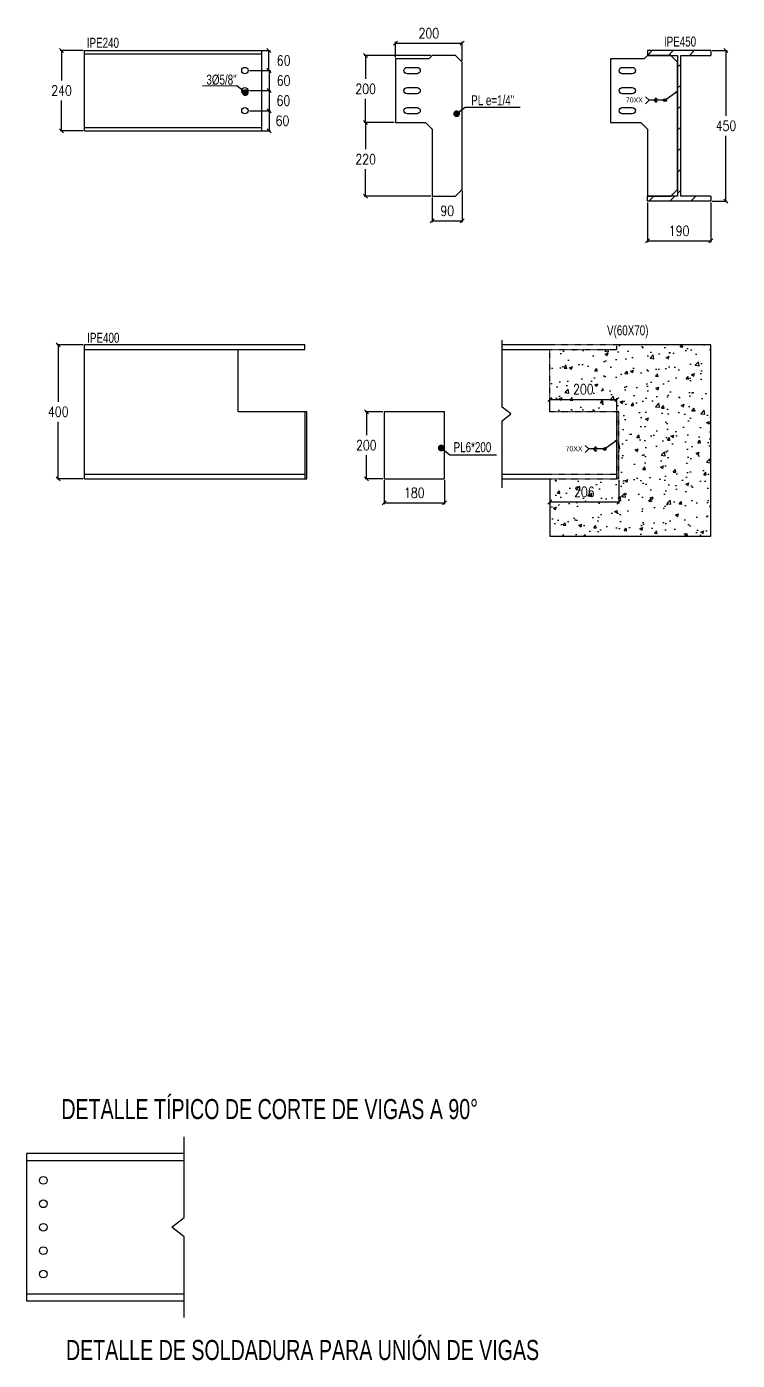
# Model space of a CAD drawing. Header units: millimetres. Extents: x -999 to 93225, y -17477 to 29086.
# Drawn here: x 11935 to 14060, y -13093 to -9107 of the extents above; entities that cross this region are included whole.
import ezdxf
from ezdxf.enums import TextEntityAlignment as Align

# ---------------------------------------------------------------- set-up
doc = ezdxf.new("R2010")
doc.units = ezdxf.units.MM
doc.header["$LTSCALE"] = 0.4
doc.linetypes.add('DXK_LINE_DOT1', pattern=[1.8814, 0.9407, -0.9407])
doc.layers.get('0').update_dxf_attribs({"color": 255})
for name, color, linetype in [('COTAS', 8, 'Continuous'), ('P-PLATINA', 6, 'Continuous'), ('perforaciones', 1, 'Continuous'), ('TITULO', 3, 'Continuous')]:
    doc.layers.add(name, color=color, linetype=linetype)
doc.styles.add('CNI_COTAS', font='romans.shx', dxfattribs={"width": 0.8})
doc.styles.add('ROMANS', font='DINGRAFO.SHX')
doc.styles.add('VERDANA', font='arial.ttf')
doc.dimstyles.new('1.1', dxfattribs={"dimscale": 0, "dimtxt": 15, "dimasz": 20, "dimexe": 2, "dimexo": 2, "dimgap": 7, "dimtad": 1, "dimdec": 0, "dimzin": 4, "dimdsep": 46, "dimtxsty": 'CNI_COTAS', "dimblk": 'DOTSMALL', "dimcen": 0, "dimclrd": 256, "dimclrt": 3, "dimadec": 0, "dimazin": 0, "dimtfac": 1, "dimtdec": 0, "dimtmove": 2, "dimatfit": 0, "dimldrblk": 'DOT', "dimfxl": 0.05, "dimtolj": 1, "dimtzin": 0, "dimarcsym": 1})
doc.dimstyles.new('1.4', dxfattribs={"dimscale": 0, "dimtxt": 30, "dimasz": 12, "dimexe": 4, "dimexo": 4, "dimgap": 15, "dimtad": 1, "dimdec": 0, "dimzin": 4, "dimdsep": 46, "dimtxsty": 'CNI_COTAS', "dimblk": 'OBLIQUE', "dimcen": -0.09, "dimclrd": 256, "dimclrt": 3, "dimadec": 0, "dimazin": 0, "dimtfac": 1, "dimtdec": 0, "dimtmove": 2, "dimatfit": 0, "dimldrblk": 'DOT', "dimfxl": 0.05, "dimtolj": 1, "dimtzin": 0, "dimarcsym": 0})

# ---------------------------------------------------------------- blocks, each defined once
blk = doc.blocks.new('_Oblique')
at = {"color": 0, "linetype": 'ByBlock', "lineweight": -2}
blk.add_line((-0.5, -0.5), (0.5, 0.5), dxfattribs=at)
blk = doc.blocks.new('*D555')
at = {"layer": 'COTAS', "color": 0, "lineweight": -2, "transparency": 16777216}
for p, q in [((12103.7, -10057.5), (12025.3, -10057.5)), ((12103.7, -10457.5), (12025.3, -10457.5))]:
    blk.add_line(p, q, dxfattribs=at)
at = {"layer": 'COTAS', "lineweight": -2, "transparency": 16777216}
for p, q in [((12029.3, -10057.5), (12029.3, -10227.5)), ((12029.3, -10457.5), (12029.3, -10287.5))]:
    blk.add_line(p, q, dxfattribs=at)
at = {"layer": 'Defpoints', "color": 0, "transparency": 16777216}
for p in [(12029.3, -10057.5), (12107.7, -10057.5), (12107.7, -10457.5)]:
    blk.add_point(p, dxfattribs=at)
at = {"layer": 'COTAS', "lineweight": -2, "transparency": 16777216, "xscale": 12, "yscale": 12, "zscale": 12}
for p, rotation in [((12029.3, -10057.5), 90), ((12029.3, -10457.5), 270)]:
    blk.add_blockref('_Oblique', p, dxfattribs=dict(at, rotation=rotation))
at = {"layer": 'COTAS', "color": 3, "transparency": 16777216, "insert": (12029.3, -10257.5), "char_height": 30, "attachment_point": 5, "rotation": 0.01, "style": 'CNI_COTAS'}
blk.add_mtext('\\A1;400', dxfattribs=at)
blk = doc.blocks.new('_Dot')
at = {"color": 0, "linetype": 'ByBlock', "lineweight": -2}
blk.add_line((-0.5, 0), (-1, 0), dxfattribs=at)
at = {"color": 0, "linetype": 'ByBlock', "const_width": 0.5}
blk.add_lwpolyline([(-0.25, 0, 1), (0.25, 0, 1)], format="xyb", close=True, dxfattribs=at)
blk = doc.blocks.new('*D556')
at = {"layer": 'COTAS', "color": 0, "lineweight": -2, "transparency": 16777216}
for p, q in [((13499.6, -10255.2), (13499.6, -10216.4)), ((13699.6, -10253.5), (13699.6, -10216.4))]:
    blk.add_line(p, q, dxfattribs=at)
at = {"layer": 'COTAS', "lineweight": -2, "transparency": 16777216}
blk.add_line((13499.6, -10220.4), (13699.6, -10220.4), dxfattribs=at)
at = {"layer": 'Defpoints', "color": 0, "transparency": 16777216}
for p in [(13699.6, -10220.4), (13499.6, -10259.2), (13699.6, -10257.5)]:
    blk.add_point(p, dxfattribs=at)
at = {"layer": 'COTAS', "lineweight": -2, "transparency": 16777216, "xscale": 12, "yscale": 12, "zscale": 12, "rotation": 180}
blk.add_blockref('_Oblique', (13499.6, -10220.4), dxfattribs=at)
at = {"layer": 'COTAS', "lineweight": -2, "transparency": 16777216, "xscale": 12, "yscale": 12, "zscale": 12}
blk.add_blockref('_Oblique', (13699.6, -10220.4), dxfattribs=at)
at = {"layer": 'COTAS', "color": 3, "transparency": 16777216, "insert": (13599.6, -10190.4), "char_height": 30, "attachment_point": 5, "style": 'CNI_COTAS'}
blk.add_mtext('\\A1;200', dxfattribs=at)
blk = doc.blocks.new('*D557')
at = {"layer": 'COTAS', "color": 0, "lineweight": -2, "transparency": 16777216}
for p, q in [((13499.6, -10461.5), (13499.6, -10531.2)), ((13705.6, -10461.5), (13705.6, -10531.2))]:
    blk.add_line(p, q, dxfattribs=at)
at = {"layer": 'COTAS', "lineweight": -2, "transparency": 16777216}
blk.add_line((13499.6, -10527.2), (13705.6, -10527.2), dxfattribs=at)
at = {"layer": 'Defpoints', "color": 0, "transparency": 16777216}
for p in [(13499.6, -10457.5), (13705.6, -10457.5), (13705.6, -10527.2)]:
    blk.add_point(p, dxfattribs=at)
at = {"layer": 'COTAS', "lineweight": -2, "transparency": 16777216, "xscale": 12, "yscale": 12, "zscale": 12, "rotation": 180}
blk.add_blockref('_Oblique', (13499.6, -10527.2), dxfattribs=at)
at = {"layer": 'COTAS', "lineweight": -2, "transparency": 16777216, "xscale": 12, "yscale": 12, "zscale": 12}
blk.add_blockref('_Oblique', (13705.6, -10527.2), dxfattribs=at)
at = {"layer": 'COTAS', "color": 3, "transparency": 16777216, "insert": (13602.6, -10497.2), "char_height": 30, "attachment_point": 5, "style": 'CNI_COTAS'}
blk.add_mtext('\\A1;206', dxfattribs=at)
blk = doc.blocks.new('_DotSmall')
at = {"color": 0, "linetype": 'ByBlock', "const_width": 0.5}
blk.add_lwpolyline([(-0.0625, 0, 1), (0.0625, 0, 1)], format="xyb", close=True, dxfattribs=at)
blk = doc.blocks.new('*D632')
at = {"layer": 'COTAS', "color": 0, "lineweight": -2, "transparency": 16777216}
for p, q in [((13000, -10257.5), (12946.7, -10257.5)), ((13000, -10457.5), (12946.7, -10457.5))]:
    blk.add_line(p, q, dxfattribs=at)
at = {"layer": 'COTAS', "lineweight": -2, "transparency": 16777216}
for p, q in [((12950.7, -10257.5), (12950.7, -10327.5)), ((12950.7, -10457.5), (12950.7, -10387.5))]:
    blk.add_line(p, q, dxfattribs=at)
at = {"layer": 'Defpoints', "color": 0, "transparency": 16777216}
for p in [(12950.7, -10257.5), (13004, -10257.5), (13004, -10457.5)]:
    blk.add_point(p, dxfattribs=at)
at = {"layer": 'COTAS', "lineweight": -2, "transparency": 16777216, "xscale": 12, "yscale": 12, "zscale": 12}
for p, rotation in [((12950.7, -10257.5), 90), ((12950.7, -10457.5), 270)]:
    blk.add_blockref('_Oblique', p, dxfattribs=dict(at, rotation=rotation))
at = {"layer": 'COTAS', "color": 3, "transparency": 16777216, "insert": (12950.7, -10357.5), "char_height": 30, "attachment_point": 5, "rotation": 0.01, "style": 'CNI_COTAS'}
blk.add_mtext('\\A1;200', dxfattribs=at)
blk = doc.blocks.new('*D633')
at = {"layer": 'COTAS', "color": 0, "lineweight": -2, "transparency": 16777216}
for p, q in [((13004, -10461.5), (13004, -10533.9)), ((13184, -10461.5), (13184, -10533.9))]:
    blk.add_line(p, q, dxfattribs=at)
at = {"layer": 'COTAS', "lineweight": -2, "transparency": 16777216}
blk.add_line((13004, -10529.9), (13184, -10529.9), dxfattribs=at)
at = {"layer": 'Defpoints', "color": 0, "transparency": 16777216}
for p in [(13004, -10457.5), (13184, -10457.5), (13184, -10529.9)]:
    blk.add_point(p, dxfattribs=at)
at = {"layer": 'COTAS', "lineweight": -2, "transparency": 16777216, "xscale": 12, "yscale": 12, "zscale": 12, "rotation": 180}
blk.add_blockref('_Oblique', (13004, -10529.9), dxfattribs=at)
at = {"layer": 'COTAS', "lineweight": -2, "transparency": 16777216, "xscale": 12, "yscale": 12, "zscale": 12}
blk.add_blockref('_Oblique', (13184, -10529.9), dxfattribs=at)
at = {"layer": 'COTAS', "color": 3, "transparency": 16777216, "insert": (13094, -10499.9), "char_height": 30, "attachment_point": 5, "style": 'CNI_COTAS'}
blk.add_mtext('\\A1;180', dxfattribs=at)
blk = doc.blocks.new('*D650')
at = {"layer": 'COTAS', "color": 0, "lineweight": -2, "transparency": 16777216}
for p, q in [((12103.7, -9177.7), (12035.1, -9177.7)), ((12103.7, -9417.7), (12035.1, -9417.7))]:
    blk.add_line(p, q, dxfattribs=at)
at = {"layer": 'COTAS', "lineweight": -2, "transparency": 16777216}
for p, q in [((12039.1, -9177.7), (12039.1, -9267.7)), ((12039.1, -9417.7), (12039.1, -9327.7))]:
    blk.add_line(p, q, dxfattribs=at)
at = {"layer": 'Defpoints', "color": 0, "transparency": 16777216}
for p in [(12039.1, -9177.7), (12107.7, -9177.7), (12107.7, -9417.7)]:
    blk.add_point(p, dxfattribs=at)
at = {"layer": 'COTAS', "lineweight": -2, "transparency": 16777216, "xscale": 12, "yscale": 12, "zscale": 12}
for p, rotation in [((12039.1, -9177.7), 90), ((12039.1, -9417.7), 270)]:
    blk.add_blockref('_Oblique', p, dxfattribs=dict(at, rotation=rotation))
at = {"layer": 'COTAS', "color": 3, "transparency": 16777216, "insert": (12039.1, -9297.7), "char_height": 30, "attachment_point": 5, "rotation": 0.01, "style": 'CNI_COTAS'}
blk.add_mtext('\\A1;240', dxfattribs=at)
blk = doc.blocks.new('*D651')
at = {"layer": 'COTAS', "color": 0, "lineweight": -2, "transparency": 16777216}
for p, q in [((13985.1, -9177.7), (14030.1, -9177.7)), ((13985.1, -9627.7), (14030.1, -9627.7))]:
    blk.add_line(p, q, dxfattribs=at)
at = {"layer": 'COTAS', "lineweight": -2, "transparency": 16777216}
for p, q in [((14026.1, -9177.7), (14026.1, -9372.7)), ((14026.1, -9627.7), (14026.1, -9432.7))]:
    blk.add_line(p, q, dxfattribs=at)
at = {"layer": 'Defpoints', "color": 0, "transparency": 16777216}
for p in [(13981.1, -9177.7), (14026.1, -9177.7), (13981.1, -9627.7)]:
    blk.add_point(p, dxfattribs=at)
at = {"layer": 'COTAS', "lineweight": -2, "transparency": 16777216, "xscale": 12, "yscale": 12, "zscale": 12}
for p, rotation in [((14026.1, -9177.7), 90), ((14026.1, -9627.7), 270)]:
    blk.add_blockref('_Oblique', p, dxfattribs=dict(at, rotation=rotation))
at = {"layer": 'COTAS', "color": 3, "transparency": 16777216, "insert": (14026.1, -9402.7), "char_height": 30, "attachment_point": 5, "rotation": 0.01, "style": 'CNI_COTAS'}
blk.add_mtext('\\A1;450', dxfattribs=at)
blk = doc.blocks.new('*D652')
at = {"layer": 'COTAS', "color": 0, "lineweight": -2, "transparency": 16777216}
for p, q in [((13791.1, -9631.7), (13791.1, -9751)), ((13981.1, -9631.7), (13981.1, -9751))]:
    blk.add_line(p, q, dxfattribs=at)
at = {"layer": 'COTAS', "lineweight": -2, "transparency": 16777216}
blk.add_line((13791.1, -9747), (13981.1, -9747), dxfattribs=at)
at = {"layer": 'Defpoints', "color": 0, "transparency": 16777216}
for p in [(13791.1, -9627.7), (13981.1, -9627.7), (13981.1, -9747)]:
    blk.add_point(p, dxfattribs=at)
at = {"layer": 'COTAS', "lineweight": -2, "transparency": 16777216, "xscale": 12, "yscale": 12, "zscale": 12, "rotation": 180}
blk.add_blockref('_Oblique', (13791.1, -9747), dxfattribs=at)
at = {"layer": 'COTAS', "lineweight": -2, "transparency": 16777216, "xscale": 12, "yscale": 12, "zscale": 12}
blk.add_blockref('_Oblique', (13981.1, -9747), dxfattribs=at)
at = {"layer": 'COTAS', "color": 3, "transparency": 16777216, "insert": (13886.1, -9717), "char_height": 30, "attachment_point": 5, "style": 'CNI_COTAS'}
blk.add_mtext('\\A1;190', dxfattribs=at)
blk = doc.blocks.new('*D646')
at = {"layer": 'COTAS', "color": 0, "lineweight": -2, "transparency": 16777216}
for p, q in [((13143.4, -9192.3), (12944.5, -9192.3)), ((13033.4, -9392.7), (12944.5, -9392.7))]:
    blk.add_line(p, q, dxfattribs=at)
at = {"layer": 'COTAS', "lineweight": -2, "transparency": 16777216}
for p, q in [((12948.5, -9192.3), (12948.5, -9262.5)), ((12948.5, -9392.7), (12948.5, -9322.5))]:
    blk.add_line(p, q, dxfattribs=at)
at = {"layer": 'Defpoints', "color": 0, "transparency": 16777216}
for p in [(13147.4, -9192.3), (12948.5, -9392.7), (13037.4, -9392.7)]:
    blk.add_point(p, dxfattribs=at)
at = {"layer": 'COTAS', "lineweight": -2, "transparency": 16777216, "xscale": 12, "yscale": 12, "zscale": 12}
for p, rotation in [((12948.5, -9192.3), 90), ((12948.5, -9392.7), 270)]:
    blk.add_blockref('_Oblique', p, dxfattribs=dict(at, rotation=rotation))
at = {"layer": 'COTAS', "color": 3, "transparency": 16777216, "insert": (12948.5, -9292.5), "char_height": 30, "attachment_point": 5, "rotation": 0.01, "style": 'CNI_COTAS'}
blk.add_mtext('\\A1;200', dxfattribs=at)
blk = doc.blocks.new('*D647')
at = {"layer": 'COTAS', "color": 0, "lineweight": -2, "transparency": 16777216}
for p, q in [((13033.4, -9392.7), (12944.5, -9392.7)), ((13143.4, -9613.1), (12944.5, -9613.1))]:
    blk.add_line(p, q, dxfattribs=at)
at = {"layer": 'COTAS', "lineweight": -2, "transparency": 16777216}
for p, q in [((12948.5, -9392.7), (12948.5, -9472.9)), ((12948.5, -9613.1), (12948.5, -9532.9))]:
    blk.add_line(p, q, dxfattribs=at)
at = {"layer": 'Defpoints', "color": 0, "transparency": 16777216}
for p in [(13037.4, -9392.7), (12948.5, -9613.1), (13147.4, -9613.1)]:
    blk.add_point(p, dxfattribs=at)
at = {"layer": 'COTAS', "lineweight": -2, "transparency": 16777216, "xscale": 12, "yscale": 12, "zscale": 12}
for p, rotation in [((12948.5, -9392.7), 90), ((12948.5, -9613.1), 270)]:
    blk.add_blockref('_Oblique', p, dxfattribs=dict(at, rotation=rotation))
at = {"layer": 'COTAS', "color": 3, "transparency": 16777216, "insert": (12948.5, -9502.9), "char_height": 30, "attachment_point": 5, "rotation": 0.01, "style": 'CNI_COTAS'}
blk.add_mtext('\\A1;220', dxfattribs=at)
blk = doc.blocks.new('*D648')
at = {"layer": 'COTAS', "color": 0, "lineweight": -2, "transparency": 16777216}
for p, q in [((13237.7, -9597.1), (13237.7, -9691)), ((13147.4, -9617.1), (13147.4, -9691))]:
    blk.add_line(p, q, dxfattribs=at)
at = {"layer": 'COTAS', "lineweight": -2, "transparency": 16777216}
blk.add_line((13147.4, -9687), (13237.7, -9687), dxfattribs=at)
at = {"layer": 'Defpoints', "color": 0, "transparency": 16777216}
for p in [(13237.7, -9593.1), (13147.4, -9613.1), (13237.7, -9687)]:
    blk.add_point(p, dxfattribs=at)
at = {"layer": 'COTAS', "lineweight": -2, "transparency": 16777216, "xscale": 12, "yscale": 12, "zscale": 12, "rotation": 180}
blk.add_blockref('_Oblique', (13147.4, -9687), dxfattribs=at)
at = {"layer": 'COTAS', "lineweight": -2, "transparency": 16777216, "xscale": 12, "yscale": 12, "zscale": 12}
blk.add_blockref('_Oblique', (13237.7, -9687), dxfattribs=at)
at = {"layer": 'COTAS', "color": 3, "transparency": 16777216, "insert": (13192.6, -9657), "char_height": 30, "attachment_point": 5, "style": 'CNI_COTAS'}
blk.add_mtext('\\A1;90', dxfattribs=at)
blk = doc.blocks.new('*D649')
at = {"layer": 'COTAS', "color": 0, "lineweight": -2, "transparency": 16777216}
for p, q in [((13037.4, -9198.7), (13037.4, -9152.3)), ((13237.7, -9208.3), (13237.7, -9152.3))]:
    blk.add_line(p, q, dxfattribs=at)
at = {"layer": 'COTAS', "lineweight": -2, "transparency": 16777216}
blk.add_line((13037.4, -9156.3), (13237.7, -9156.3), dxfattribs=at)
at = {"layer": 'Defpoints', "color": 0, "transparency": 16777216}
for p in [(13237.7, -9156.3), (13037.4, -9202.7), (13237.7, -9212.3)]:
    blk.add_point(p, dxfattribs=at)
at = {"layer": 'COTAS', "lineweight": -2, "transparency": 16777216, "xscale": 12, "yscale": 12, "zscale": 12, "rotation": 180}
blk.add_blockref('_Oblique', (13037.4, -9156.3), dxfattribs=at)
at = {"layer": 'COTAS', "lineweight": -2, "transparency": 16777216, "xscale": 12, "yscale": 12, "zscale": 12}
blk.add_blockref('_Oblique', (13237.7, -9156.3), dxfattribs=at)
at = {"layer": 'COTAS', "color": 3, "transparency": 16777216, "insert": (13137.6, -9126.3), "char_height": 30, "attachment_point": 5, "style": 'CNI_COTAS'}
blk.add_mtext('\\A1;200', dxfattribs=at)
blk = doc.blocks.new('SOLDADURA FILETE ALREDEDOR')
h = blk.add_hatch(color=256)
h.dxf.hatch_style = 1
h.paths.add_polyline_path([(5063.7, 3679), (5060.1, 3684.2), (5066.4, 3684.8)])
for p, q in [((5015.5, 3649.2), (4948.3, 3649.2)), ((5061.9, 3681.6), (5015.5, 3649.2))]:
    blk.add_line(p, q)
blk.add_lwpolyline([(4933.5, 3634.4), (4948.3, 3649.2), (4933.5, 3664)])
for points in [[(4978.7, 3649.2), (4978.7, 3659.2), (4968.7, 3649.2), (4978.7, 3639.2)], [(5066.4, 3684.8), (5063.7, 3679), (5060.1, 3684.2)]]:
    blk.add_lwpolyline(points, close=True)
blk.add_circle((5015.5, 3649.2), 5.81)
at = {"layer": 'TITULO', "style": 'ROMANS'}
for s, height, p in [('70XX', 21, (4851, 3640)), ('6', 7.5, (4979.7, 3650.9)), ('6', 7.5, (4979.7, 3639.3))]:
    blk.add_text(s, height=height, dxfattribs=at).set_placement(p)
blk = doc.blocks.new('SOLDADURA FILETE ALREDEDOR 1 DE 8')
h = blk.add_hatch(color=256)
h.dxf.hatch_style = 1
h.paths.add_polyline_path([(8202.3, -7175.2), (8199.7, -7171.4), (8204.2, -7171)])
for p, q in [((8201, -7173.3), (8168, -7196.3)), ((8168, -7196.3), (8120.2, -7196.3)), ((8141.8, -7189.2), (8134.7, -7196.3)), ((8141.8, -7203.4), (8134.7, -7196.3)), ((8141.8, -7196.3), (8141.8, -7189.2)), ((8141.8, -7196.3), (8141.8, -7203.4))]:
    blk.add_line(p, q)
blk.add_lwpolyline([(8204.2, -7171), (8202.3, -7175.2), (8199.7, -7171.4)], close=True)
blk.add_lwpolyline([(8109.7, -7206.8), (8120.2, -7196.3), (8109.7, -7185.8)])
blk.add_circle((8168, -7196.3), 4.13)
at = {"layer": 'TITULO', "style": 'ROMANS'}
for s, height, p in [('70XX', 14.92, (8051.2, -7202.9)), ('8', 5.33, (8142.6, -7195.1)), ('8', 5.33, (8142.6, -7203.4))]:
    blk.add_text(s, height=height, dxfattribs=at).set_placement(p)
blk = doc.blocks.new('*D759')
at = {"layer": 'COTAS', "color": 0, "lineweight": -2, "transparency": 16777216}
for p, q in [((12601.2, -9237.7), (12663.8, -9237.7)), ((12601.2, -9297.7), (12663.8, -9297.7))]:
    blk.add_line(p, q, dxfattribs=at)
at = {"layer": 'COTAS', "lineweight": -2, "transparency": 16777216}
blk.add_line((12659.8, -9237.7), (12659.8, -9297.7), dxfattribs=at)
at = {"layer": 'Defpoints', "color": 0, "transparency": 16777216}
for p in [(12597.2, -9237.7), (12597.2, -9297.7), (12659.8, -9297.7)]:
    blk.add_point(p, dxfattribs=at)
at = {"layer": 'COTAS', "lineweight": -2, "transparency": 16777216, "xscale": 12, "yscale": 12, "zscale": 12}
for p, rotation in [((12659.8, -9237.7), 90), ((12659.8, -9297.7), 270)]:
    blk.add_blockref('_Oblique', p, dxfattribs=dict(at, rotation=rotation))
at = {"layer": 'COTAS', "color": 3, "transparency": 16777216, "insert": (12703.1, -9267.7), "char_height": 30, "attachment_point": 5, "rotation": 0.01, "style": 'CNI_COTAS'}
blk.add_mtext('\\A1;60', dxfattribs=at)
blk = doc.blocks.new('*D760')
at = {"layer": 'COTAS', "color": 0, "lineweight": -2, "transparency": 16777216}
for p, q in [((12601.2, -9297.7), (12663.8, -9297.7)), ((12601.2, -9357.7), (12663.8, -9357.7))]:
    blk.add_line(p, q, dxfattribs=at)
at = {"layer": 'COTAS', "lineweight": -2, "transparency": 16777216}
blk.add_line((12659.8, -9297.7), (12659.8, -9357.7), dxfattribs=at)
at = {"layer": 'Defpoints', "color": 0, "transparency": 16777216}
for p in [(12597.2, -9297.7), (12597.2, -9357.7), (12659.8, -9357.7)]:
    blk.add_point(p, dxfattribs=at)
at = {"layer": 'COTAS', "lineweight": -2, "transparency": 16777216, "xscale": 12, "yscale": 12, "zscale": 12}
for p, rotation in [((12659.8, -9297.7), 90), ((12659.8, -9357.7), 270)]:
    blk.add_blockref('_Oblique', p, dxfattribs=dict(at, rotation=rotation))
at = {"layer": 'COTAS', "color": 3, "transparency": 16777216, "insert": (12702.6, -9327.7), "char_height": 30, "attachment_point": 5, "rotation": 0.01, "style": 'CNI_COTAS'}
blk.add_mtext('\\A1;60', dxfattribs=at)
blk = doc.blocks.new('*D757')
at = {"layer": 'COTAS', "color": 0, "lineweight": -2, "transparency": 16777216}
for p, q in [((12601.2, -9357.7), (12663.7, -9357.7)), ((12601.2, -9417.7), (12663.7, -9417.7))]:
    blk.add_line(p, q, dxfattribs=at)
at = {"layer": 'COTAS', "lineweight": -2, "transparency": 16777216}
blk.add_line((12659.7, -9357.7), (12659.7, -9417.7), dxfattribs=at)
at = {"layer": 'Defpoints', "color": 0, "transparency": 16777216}
for p in [(12597.2, -9357.7), (12597.2, -9417.7), (12659.7, -9417.7)]:
    blk.add_point(p, dxfattribs=at)
at = {"layer": 'COTAS', "lineweight": -2, "transparency": 16777216, "xscale": 12, "yscale": 12, "zscale": 12}
for p, rotation in [((12659.7, -9357.7), 90), ((12659.7, -9417.7), 270)]:
    blk.add_blockref('_Oblique', p, dxfattribs=dict(at, rotation=rotation))
at = {"layer": 'COTAS', "color": 3, "transparency": 16777216, "insert": (12699.9, -9387.7), "char_height": 30, "attachment_point": 5, "rotation": 0.01, "style": 'CNI_COTAS'}
blk.add_mtext('\\A1;60', dxfattribs=at)
blk = doc.blocks.new('*D758')
at = {"layer": 'COTAS', "color": 0, "lineweight": -2, "transparency": 16777216}
for p, q in [((12601.2, -9177.7), (12663.3, -9177.7)), ((12601.2, -9237.7), (12663.3, -9237.7))]:
    blk.add_line(p, q, dxfattribs=at)
at = {"layer": 'COTAS', "lineweight": -2, "transparency": 16777216}
blk.add_line((12659.3, -9237.7), (12659.3, -9177.7), dxfattribs=at)
at = {"layer": 'Defpoints', "color": 0, "transparency": 16777216}
for p in [(12597.2, -9177.7), (12659.3, -9177.7), (12597.2, -9237.7)]:
    blk.add_point(p, dxfattribs=at)
at = {"layer": 'COTAS', "lineweight": -2, "transparency": 16777216, "xscale": 12, "yscale": 12, "zscale": 12}
for p, rotation in [((12659.3, -9177.7), 90), ((12659.3, -9237.7), 270)]:
    blk.add_blockref('_Oblique', p, dxfattribs=dict(at, rotation=rotation))
at = {"layer": 'COTAS', "color": 3, "transparency": 16777216, "insert": (12703.5, -9207.7), "char_height": 30, "attachment_point": 5, "rotation": 0.01, "style": 'CNI_COTAS'}
blk.add_mtext('\\A1;60', dxfattribs=at)

msp = doc.modelspace()

# ---------------------------------------------------------------- hatches: boundary and pattern name
at = {"linetype": 'Continuous'}
h = msp.add_hatch(dxfattribs=at)
h.set_pattern_fill('', scale=14, style=0, pattern_type=0)
h.set_pattern_definition([(45, (13791.05, -9192.303), (-31.431, 31.431), [])])
h.paths.add_polyline_path([(13791.1, -9177.7), (13791.1, -9192.3), (13881.4, -9192.3), (13881.4, -9613.1), (13791.1, -9613.1), (13791.1, -9627.7), (13981.1, -9627.7), (13981.1, -9613.1), (13890.8, -9613.1), (13890.8, -9192.3), (13981.1, -9192.3), (13981.1, -9177.7)])
at = {"layer": 'COTAS'}
h = msp.add_hatch(dxfattribs=at)
h.set_pattern_fill('AR-CONC', color=256, scale=0.5)
h.set_pattern_definition([(50, (-155.795, 0), (91.09233, -7.96954), [9.525, -104.775]), (355, (-155.8, 0), (-17.6217, 95.5284), [7.62, -83.8203]), (100.45144, (-148.2, -0.66), (73.47062, 87.55888), [8.095, -89.0451]), (46.1842, (-155.8, 25.4), (135.5395, -21.02116), [14.2875, -157.1625]), (96.6356, (-144.5, 23.65), (118.7021, 123.7131), [12.1425, -133.5678]), (351.18415, (-155.8, 25.4), (118.7021, 123.7131), [11.43, -125.7299]), (21, (-143.095, 19.05), (75.8072, -51.1326), [9.525, -104.775]), (326, (-143.1, 19.05), (30.901, 92.094), [7.62, -83.82]), (71.45144, (-136.78, 14.79), (106.7082, 40.9614), [8.095, -89.04497]), (37.5, (-155.795, 0), (1.5443, 42.27752), [0, -82.804, 0, -85.09, 0, -84.1375]), (7.5, (-155.795, 0), (33.40983, 50.09029), [0, -48.514, 0, -80.899, 0, -32.0675]), (327.5, (-184.116, 0), (67.7953, -2.86437), [0, -31.75, 0, -99.06, 0, -131.445]), (317.5, (-196.816, 0), (74.0646, 12.71325), [0, -41.275, 0, -65.786, 0, -93.345])])
h.paths.add_polyline_path([(13981.1, -10057.5), (13699.6, -10057.5), (13699.6, -10071), (13499.6, -10071), (13499.6, -10257.5), (13699.6, -10257.5), (13705.6, -10257.5), (13705.6, -10457.5), (13699.6, -10457.5), (13499.6, -10457.5), (13499.6, -10629.3), (13981.1, -10629.3)])
h.paths.add_polyline_path([(13564.2, -10519.7), (13641, -10519.7), (13641, -10474.7), (13564.2, -10474.7)], flags=24)
h.paths.add_polyline_path([(13561.2, -10212.9), (13638, -10212.9), (13638, -10167.9), (13561.2, -10167.9)], flags=24)

# ---------------------------------------------------------------- linework, layer by layer
at = {"color": 2}
for p, q in [((12107.7, -9417.7), (12107.7, -9177.7)), ((12107.7, -9177.7), (12637.7, -9177.7)), ((12107.7, -9187.5), (12637.7, -9187.5)), ((12637.7, -9417.7), (12637.7, -9177.7)), ((13981.1, -9177.7), (13791.1, -9177.7)), ((13791.1, -9177.7), (13791.1, -9192.3)), ((13791.1, -9192.3), (13881.4, -9192.3)), ((13881.4, -9192.3), (13881.4, -9613.1)), ((13890.8, -9613.1), (13890.8, -9192.3)), ((13890.8, -9192.3), (13981.1, -9192.3)), ((13981.1, -9177.7), (13981.1, -9192.3)), ((12107.7, -9407.9), (12637.7, -9407.9)), ((12107.7, -9417.7), (12637.7, -9417.7)), ((13791, -9627.7), (13791, -9612.7)), ((13881.4, -9613.1), (13791.1, -9613.1)), ((13981.1, -9627.7), (13791.1, -9627.7)), ((13981.1, -9613.1), (13890.8, -9613.1)), ((13981.1, -9613.1), (13981.1, -9627.7)), ((12767, -10257.5), (12567, -10257.5)), ((12567, -10444), (12767, -10444)), ((12567, -10457.5), (12767, -10457.5)), ((13356.8, -10444), (13499.6, -10444)), ((13356.8, -10457.5), (13499.6, -10457.5)), ((11934.8, -12495.7), (12405.7, -12495.7)), ((11934.8, -12893.7), (12405.7, -12893.7))]:
    msp.add_line(p, q, dxfattribs=at)
at = {"color": 30}
msp.add_line((12291.1, -9177.7), (12381.1, -9177.7), dxfattribs=at)
at = {"color": 2, "linetype": 'Continuous'}
for p, q in [((12107.7, -10457.5), (12107.7, -10057.5)), ((12567, -10257.5), (12567, -10071)), ((12107.7, -10444), (12567, -10444)), ((12107.7, -10457.5), (12567, -10457.5))]:
    msp.add_line(p, q, dxfattribs=at)
at = {"color": 2, "linetype": 'DXK_LINE_DOT1'}
for p, q in [((13499.6, -10444), (13699.6, -10444)), ((13499.6, -10457.5), (13699.6, -10457.5))]:
    msp.add_line(p, q, dxfattribs=at)
at = {"color": 2, "linetype": 'Continuous'}
for points in [[(12107.7, -10071), (12767, -10071), (12767, -10057.5), (12107.7, -10057.5)], [(13499.6, -10057.5), (13356.8, -10057.5)], [(13356.8, -10071), (13499.6, -10071)]]:
    msp.add_lwpolyline(points, dxfattribs=at)
at = {"color": 2, "linetype": 'DXK_LINE_DOT1'}
for points in [[(13499.6, -10071), (13699.6, -10071), (13699.6, -10057.5), (13499.6, -10057.5)], [(13699.6, -10257.5), (13499.6, -10257.5), (13499.6, -10071)]]:
    msp.add_lwpolyline(points, dxfattribs=at)
at = {"color": 2}
msp.add_lwpolyline([(12405.7, -12495.7), (12405.7, -12474.7), (11934.8, -12474.7), (11934.8, -12914.7), (12405.7, -12914.7), (12405.7, -12893.7)], dxfattribs=at)
at = {"layer": 'COTAS'}
for points in [[(13356.8, -10485), (13356.8, -10285), (13383.1, -10264.2), (13356.8, -10243.5), (13356.8, -10043.5)], [(12405.7, -12964.7), (12405.7, -12723.5), (12369.2, -12694.7), (12405.7, -12666), (12405.7, -12424.7)]]:
    msp.add_lwpolyline(points, dxfattribs=at)
at = {"layer": 'COTAS', "color": 1}
msp.add_lwpolyline([(13499.6, -10457.5), (13499.6, -10629.3), (13981.1, -10629.3), (13981.1, -10057.5), (13699.6, -10057.5), (13699.6, -10057.5)], dxfattribs=at)
at = {"layer": 'P-PLATINA', "linetype": 'DXK_LINE_DOT1'}
msp.add_line((13699.6, -10457.5), (13699.6, -10257.5), dxfattribs=at)
msp.add_line((13699.6, -10457.5), (13699.6, -10257.5), dxfattribs=at)
at = {"layer": 'P-PLATINA', "linetype": 'Continuous'}
for points in [[(13137, -9202.7), (13037.4, -9202.7), (13037.4, -9392.7), (13127.4, -9392.7), (13137.4, -9402.7), (13147.4, -9412.7), (13147.4, -9613.1), (13217.7, -9613.1), (13237.7, -9593.1), (13237.7, -9212.3), (13217.7, -9192.3), (13147.4, -9192.3), (13137.4, -9202.3)], [(13780.7, -9202.7), (13681.1, -9202.7), (13681.1, -9392.7), (13771.1, -9392.7), (13781.1, -9402.7), (13791.1, -9412.7), (13791.1, -9613.1), (13861.4, -9613.1), (13881.4, -9593.1), (13881.4, -9212.3), (13861.4, -9192.3), (13791.1, -9192.3), (13781.1, -9202.3)], [(13079.1, -9247.2), (13072.4, -9247.2), (13068.8, -9246.5), (13065.7, -9244.4), (13063.7, -9241.3), (13062.9, -9237.7), (13063.7, -9234.1), (13065.7, -9231), (13068.8, -9228.9), (13072.4, -9228.2), (13079.1, -9228.2)], [(13072.4, -9228.2), (13102.4, -9228.2), (13106.1, -9228.9), (13109.1, -9231), (13111.2, -9234.1), (13111.9, -9237.7), (13111.2, -9241.3), (13109.1, -9244.4), (13106.1, -9246.5), (13102.4, -9247.2), (13072.4, -9247.2)], [(13722.7, -9247.2), (13716.1, -9247.2), (13712.4, -9246.5), (13709.3, -9244.4), (13707.3, -9241.3), (13706.6, -9237.7), (13707.3, -9234.1), (13709.3, -9231), (13712.4, -9228.9), (13716.1, -9228.2), (13722.7, -9228.2)], [(13716.1, -9228.2), (13746.1, -9228.2), (13749.7, -9228.9), (13752.8, -9231), (13754.8, -9234.1), (13755.6, -9237.7), (13754.8, -9241.3), (13752.8, -9244.4), (13749.7, -9246.5), (13746.1, -9247.2), (13716.1, -9247.2)], [(13102.4, -9307.2), (13072.4, -9307.2), (13068.8, -9306.5), (13065.7, -9304.4), (13063.7, -9301.3), (13062.9, -9297.7), (13063.7, -9294.1), (13065.7, -9291), (13068.8, -9288.9), (13072.4, -9288.2), (13102.4, -9288.2)], [(13095.8, -9288.2), (13102.4, -9288.2), (13106.1, -9288.9), (13109.1, -9291), (13111.2, -9294.1), (13111.9, -9297.7), (13111.2, -9301.3), (13109.1, -9304.4), (13106.1, -9306.5), (13102.4, -9307.2), (13095.8, -9307.2)], [(13746.1, -9307.2), (13716.1, -9307.2), (13712.4, -9306.5), (13709.3, -9304.4), (13707.3, -9301.3), (13706.6, -9297.7), (13707.3, -9294.1), (13709.3, -9291), (13712.4, -9288.9), (13716.1, -9288.2), (13746.1, -9288.2)], [(13739.4, -9288.2), (13746.1, -9288.2), (13749.7, -9288.9), (13752.8, -9291), (13754.8, -9294.1), (13755.6, -9297.7), (13754.8, -9301.3), (13752.8, -9304.4), (13749.7, -9306.5), (13746.1, -9307.2), (13739.4, -9307.2)], [(13102.4, -9367.2), (13072.4, -9367.2), (13068.8, -9366.5), (13065.7, -9364.4), (13063.7, -9361.3), (13062.9, -9357.7), (13063.7, -9354.1), (13065.7, -9351), (13068.8, -9348.9), (13072.4, -9348.2), (13079.1, -9348.2)], [(13072.4, -9348.2), (13102.4, -9348.2), (13106.1, -9348.9), (13109.1, -9351), (13111.2, -9354.1), (13111.9, -9357.7), (13111.2, -9361.3), (13109.1, -9364.4), (13106.1, -9366.5), (13102.4, -9367.2), (13095.8, -9367.2)], [(13746.1, -9367.2), (13716.1, -9367.2), (13712.4, -9366.5), (13709.3, -9364.4), (13707.3, -9361.3), (13706.6, -9357.7), (13707.3, -9354.1), (13709.3, -9351), (13712.4, -9348.9), (13716.1, -9348.2), (13722.7, -9348.2)], [(13716.1, -9348.2), (13746.1, -9348.2), (13749.7, -9348.9), (13752.8, -9351), (13754.8, -9354.1), (13755.6, -9357.7), (13754.8, -9361.3), (13752.8, -9364.4), (13749.7, -9366.5), (13746.1, -9367.2), (13739.4, -9367.2)]]:
    msp.add_lwpolyline(points, dxfattribs=at)
at = {"layer": 'P-PLATINA'}
for points in [[(12773, -10457.5), (12773, -10257.5), (12767, -10257.5), (12767, -10457.5)], [(13004, -10457.5), (13184, -10457.5), (13184, -10257.5), (13004, -10257.5)]]:
    msp.add_lwpolyline(points, close=True, dxfattribs=at)
at = {"layer": 'P-PLATINA', "linetype": 'DXK_LINE_DOT1'}
msp.add_lwpolyline([(13705.6, -10457.5), (13705.6, -10257.5), (13699.6, -10257.5), (13699.6, -10457.5)], close=True, dxfattribs=at)
at = {"layer": 'perforaciones'}
for centre, radius in [((12587.4, -9237.7), 9.5), ((12587.4, -9297.7), 9.5), ((12587.4, -9357.7), 9.5), ((11984.8, -12554.7), 11.5), ((11984.8, -12624.7), 11.5), ((11984.8, -12694.7), 11.5), ((11984.8, -12764.7), 11.5), ((11984.8, -12834.7), 11.5)]:
    msp.add_circle(centre, radius, dxfattribs=at)

# ---------------------------------------------------------------- block references
at = {"xscale": 0.7104614331683008, "yscale": 0.7104614331683008, "zscale": 0.7104614331683008}
msp.add_blockref('SOLDADURA FILETE ALREDEDOR', (10280.6, -11919), dxfattribs=at)
msp.add_blockref('SOLDADURA FILETE ALREDEDOR 1 DE 8', (5495.5, -3172.5))

# ---------------------------------------------------------------- texts
at = {"color": 96, "style": 'VERDANA', "width": 0.7}
for s, height, p in [('IPE240', 30, (12162.8, -9154.8)), ('IPE450', 30, (13888.8, -9151)), ('3%%C5/8"', 30, (12517.6, -9264.9)), ('PL e=1/4"', 30, (13328.5, -9326.5)), ('V(60X70)', 30, (13732.4, -10014.2)), ('IPE400', 30, (12164.1, -10036.5)), ('PL6*200', 30, (13268, -10363.3)), ('DETALLE TÍPICO DE CORTE DE VIGAS A 90° ', 60, (12669.8, -12341.6)), ('DETALLE DE SOLDADURA PARA UNIÓN DE VIGAS', 60, (12759.9, -13061.7))]:
    msp.add_text(s, height=height, dxfattribs=at).set_placement(p, align=Align.MIDDLE_CENTER)
at = {"layer": 'COTAS', "color": 3, "char_height": 30, "attachment_point": 1, "style": 'CNI_COTAS'}
for insert in [(12774.9, -9636.3), (12224.5, -11217.2)]:
    msp.add_mtext('\\P ', dxfattribs=dict(at, insert=insert))

# ---------------------------------------------------------------- dimensions: what is measured, and where the dimension line sits
at = {"layer": 'COTAS'}
for base, p1, p2, picture, middle in [((13237.7, -9156.3), (13037.4, -9202.7), (13237.7, -9212.3), '*D649', (13137.6, -9126.3)), ((13237.7, -9687), (13147.4, -9613.1), (13237.7, -9593.1), '*D648', (13192.6, -9657)), ((13981.1, -9747), (13791.1, -9627.7), (13981.1, -9627.7), '*D652', (13886.1, -9717)), ((13699.6, -10220.4), (13499.6, -10259.2), (13699.6, -10257.5), '*D556', (13599.6, -10190.4)), ((13184, -10529.9), (13004, -10457.5), (13184, -10457.5), '*D633', (13094, -10499.9)), ((13705.6, -10527.2), (13499.6, -10457.5), (13705.6, -10457.5), '*D557', (13602.6, -10497.2))]:
    dim = msp.add_linear_dim(base=base, p1=p1, p2=p2, dimstyle='1.4', override={"dimscale": 1}, dxfattribs=at)
    dim.commit()
    dim.dimension.update_dxf_attribs({"geometry": picture, "text_midpoint": middle})
for base, p1, p2, picture, middle in [((12039.1, -9177.7), (12107.7, -9417.7), (12107.7, -9177.7), '*D650', (12039.1, -9297.7)), ((12948.5, -9392.7), (13147.4, -9192.3), (13037.4, -9392.7), '*D646', (12948.5, -9292.5)), ((14026.1, -9177.7), (13981.1, -9627.7), (13981.1, -9177.7), '*D651', (14026.1, -9402.7)), ((12948.5, -9613.1), (13037.4, -9392.7), (13147.4, -9613.1), '*D647', (12948.5, -9502.9)), ((12029.3, -10057.5), (12107.7, -10457.5), (12107.7, -10057.5), '*D555', (12029.3, -10257.5)), ((12950.7, -10257.5), (13004, -10457.5), (13004, -10257.5), '*D632', (12950.7, -10357.5))]:
    dim = msp.add_linear_dim(base=base, p1=p1, p2=p2, angle=90, dimstyle='1.4', override={"dimscale": 1}, dxfattribs=at)
    dim.commit()
    dim.dimension.update_dxf_attribs({"geometry": picture, "text_midpoint": middle, "text_rotation": 0.01})
for base, p1, p2, picture, middle in [((12659.3, -9177.7), (12597.2, -9237.7), (12597.2, -9177.7), '*D758', (12703.5, -9207.7)), ((12659.8, -9297.7), (12597.2, -9237.7), (12597.2, -9297.7), '*D759', (12703.1, -9267.7)), ((12659.8, -9357.7), (12597.2, -9297.7), (12597.2, -9357.7), '*D760', (12702.6, -9327.7)), ((12659.7, -9417.7), (12597.2, -9357.7), (12597.2, -9417.7), '*D757', (12699.9, -9387.7))]:
    dim = msp.add_linear_dim(base=base, p1=p1, p2=p2, angle=90, dimstyle='1.4', override={"dimscale": 1}, dxfattribs=at)
    dim.commit()
    dim.dimension.update_dxf_attribs({"geometry": picture, "text_midpoint": middle, "dimtype": 160, "text_rotation": 0.01})

# ---------------------------------------------------------------- leaders
for points in [[(12588.7, -9303.8), (12563.2, -9283.8), (12461, -9284.4)], [(13220.7, -9366.8), (13246.3, -9346.9), (13410.9, -9346.9)], [(13174.7, -10365.8), (13200.2, -10385.8), (13339.8, -10385.9)]]:
    msp.add_leader(points, dimstyle='1.1', override={"dimscale": 1}, dxfattribs=at)

doc.saveas('drawing.dxf')
